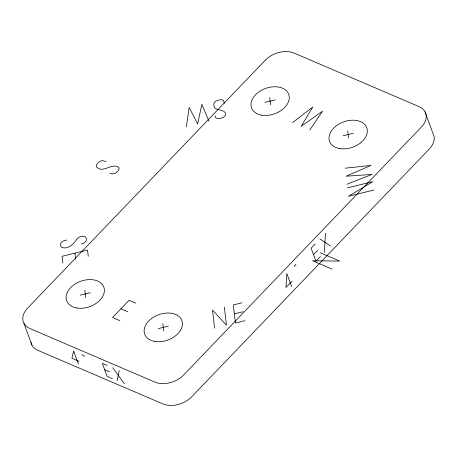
<?xml version="1.0" encoding="UTF-8"?>
<svg xmlns="http://www.w3.org/2000/svg" width="457" height="457" viewBox="0 0 457 457"><rect width="100%" height="100%" fill="white"/><g stroke="black" fill="none" stroke-linecap="round" stroke-linejoin="round"><path stroke-width="0.69" d="M324.384 252.47L325.464 233.23M186.382 126.72L189.175 107.429L197.658 123.95L201.834 104.316L208.906 121.179M117.095 380.675L119.243 370.547M309.795 130.017L322.511 111.171L301.18 126.326L312.811 107.018L292.537 122.625M315.244 243.912L311.148 248.185L315.941 261.273L320.386 256.645M313.519 254.646L317.609 250.379M292.046 281.141L285.973 287.482L286.842 273.52L291.629 286.608M346.994 184.217L372.084 174.42L346.058 176.219L371.027 165.423L345.115 168.199M265.031 102.357L275.223 99.855M343.064 135.786L353.255 133.284M66.631 240.005L62.866 241.153A4.233 2.879 -20.1 0 0 60.867 243.227A9.74 6.615 -20.1 0 0 61.318 247.06C67.407 250.287 74.017 244.027 76.873 239C78.844 236.56 82.991 235.075 85.676 237.126A9.74 6.615 -20.1 0 1 86.127 240.959L84.111 243.021L81.403 243.929M347.423 187.878L372.889 181.612L348.411 196.299L373.877 190.038M80.146 295.193L90.337 292.691M242.09 302.774L233.31 304.933L235.435 323.019L244.958 320.677M158.185 328.629L168.37 326.121M234.361 313.862L243.141 311.703M320.237 252.732L339.745 261.09L312.548 260.747L332.056 269.11M106.093 161.698L102.985 160.664A4.233 2.879 -20.1 0 0 99.912 161.412A9.74 6.615 -20.1 0 0 96.416 165.063L96.261 166.217L96.695 167.228C103.482 173.62 111.885 162.372 118.637 167.371L119.083 168.387L118.917 169.553A9.74 6.615 -20.1 0 1 115.421 173.203L112.342 173.934L110.04 173.26M135.792 303.185L129.063 300.306L112.559 317.524L119.854 320.648M120.916 308.806L127.64 311.685M107.166 365.389L102.328 363.315L107.115 376.402L112.365 378.653M104.693 369.776L109.531 371.849M79.124 361.327L71.943 358.248L73.594 350.987L78.387 364.08M319.934 239L330.605 245.98M112.708 367.742L124.447 383.829M425.027 111.776L433.019 133.61A21.125 14.356 -20.1 0 1 429.386 148.885L191.677 396.819A21.125 14.356 -20.1 0 1 162.863 403.902L38.011 350.416A21.125 14.356 -20.1 0 1 30.933 342.276M295.49 264.249L295.965 265.534M294.451 265.334L294.925 266.62M83.837 355.226L84.305 356.511M82.603 354.701L83.077 355.986M23.981 323.39L31.973 345.224M347.737 130.919L348.582 138.151M269.704 97.49L270.55 104.722M224.273 103.396L223.65 100.78A4.233 2.879 -20.1 0 0 221.302 99.763A9.74 6.615 -20.1 0 0 215.904 101.094C213.35 102.311 213.419 105.43 214.516 107.641C217.361 110.743 223.085 109.286 225.45 112.953L225.352 115.29L223.37 117.38A9.74 6.615 -20.1 0 1 217.972 118.711L215.641 117.678L215.087 115.821M224.341 307.144L226.461 325.224L212.476 310.057L214.596 328.143M162.852 323.756L163.697 330.988M88.264 256.28L87.533 250.048L62.066 256.308L62.86 263.072M84.819 290.326L85.665 297.558M74.959 253.138L75.691 259.376M265.323 60.181L27.614 308.115A21.125 14.356 -20.1 0 0 30.019 328.577L154.872 382.069A21.125 14.356 -20.1 0 0 183.685 374.98L421.394 127.046A21.125 14.356 -20.1 0 0 418.989 106.584L294.137 53.098A21.125 14.356 -20.1 0 0 265.323 60.181M261.952 115.198A19.805 13.459 -20.1 0 0 289.23 96.404A19.805 13.459 -20.1 0 0 259.199 91.708A19.805 13.459 -20.1 0 0 261.952 115.198M155.106 341.47A19.805 13.459 -20.1 0 0 182.377 322.676A19.805 13.459 -20.1 0 0 152.347 317.975A19.805 13.459 -20.1 0 0 155.106 341.47M77.073 308.035A19.805 13.459 -20.1 0 0 104.345 289.241A19.805 13.459 -20.1 0 0 74.314 284.545A19.805 13.459 -20.1 0 0 77.073 308.035M339.991 148.634A19.805 13.459 -20.1 0 0 367.262 129.839A19.805 13.459 -20.1 0 0 337.232 125.138A19.805 13.459 -20.1 0 0 339.991 148.634"/></g></svg>
